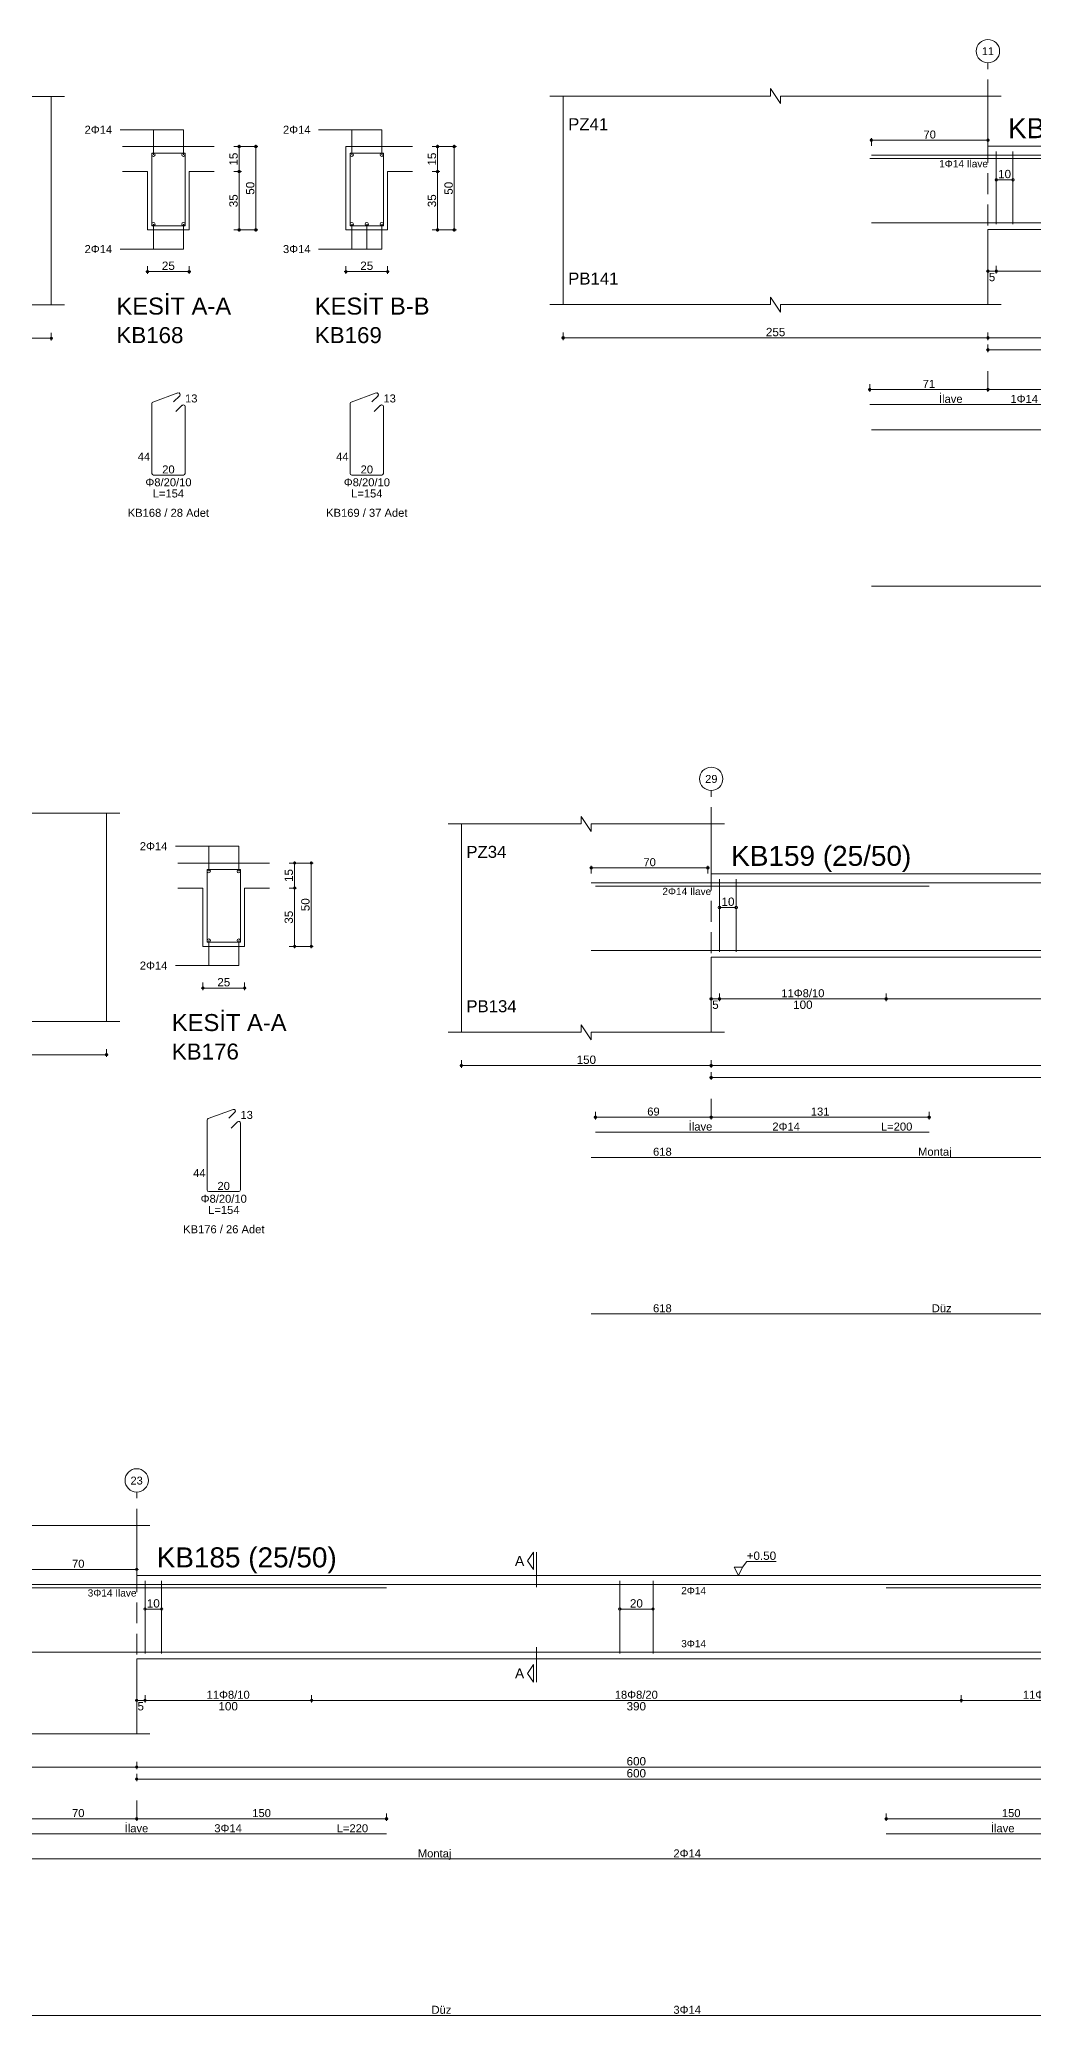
# Model space of a CAD drawing. Header units: millimetres. Extents: x 23801 to 80069, y 9628 to 14137.
# Drawn here: x 27420 to 28315, y 9901 to 11679 of the extents above; entities that cross this region are included whole.
import ezdxf

# ---------------------------------------------------------------- set-up
doc = ezdxf.new("R2010")
doc.units = ezdxf.units.MM
doc.linetypes.add('DASHDOT2', pattern=[12.7, 6.35, -3.175, 0, -3.175])
doc.linetypes.add('DASHED4', pattern=[18.75, 12.5, -6.25])
doc.layers.add('aks', color=251, linetype='DASHDOT2', lineweight=35)
for name, color, linetype in [('Donatı Topl. Uzun. Yazısı', 7, 'Continuous'), ('Donatı Uz. Yazısı', 7, 'Continuous'), ('Donatı Yazısı', 7, 'Continuous'), ('Donatı Çizgisi', 7, 'Continuous'), ('Kiriş', 7, 'Continuous'), ('Standart', 7, 'Continuous'), ('Ölçülendirme', 7, 'Continuous')]:
    doc.layers.add(name, color=color, linetype=linetype)
doc.styles.add('arial_1_18', font='arial.ttf', dxfattribs={"height": 0.2})

# ---------------------------------------------------------------- blocks, each defined once
blk = doc.blocks.new('IDE143Entity7363')
at = {"layer": 'aks', "color": 30, "linetype": 'DASHED4', "lineweight": 5}
for points in [[(15205.7, 2016.8), (15205.7, 2151.8)], [(15205.7, 1955.8), (15205.7, 1966.8)]]:
    blk.add_lwpolyline(points, dxfattribs=at)
at = {"layer": 'aks', "color": 1, "linetype": 'Continuous', "lineweight": 5}
blk.add_circle((15205.7, 2158.8), 7, dxfattribs=at)
at = {"layer": 'Donatı Çizgisi', "color": 5, "linetype": 'Continuous', "lineweight": 5}
for points in [[(15210.7, 2055), (15210.7, 2098.6)], [(15220.7, 2055), (15220.7, 2098.6)], [(15133.7, 2096.4), (15751.7, 2096.4)], [(15136.2, 2094.4), (15336.5, 2094.4)], [(15133.7, 2055.8), (15751.7, 2055.8)], [(15136.2, 1946.8), (15336.5, 1946.8)], [(15133.7, 1931.7), (15751.7, 1931.7)], [(15133.7, 1837.8), (15751.7, 1837.8)]]:
    blk.add_lwpolyline(points, dxfattribs=at)
at = {"layer": 'Kiriş', "color": 1, "linetype": 'Continuous', "lineweight": 5}
for points in [[(15127.7, 2131.8), (15127.7, 2136.3)], [(15133.7, 2127.3), (15127.7, 2136.3)], [(15047.7, 2131.8), (15127.7, 2131.8)], [(15055.7, 2006.8), (15055.7, 2131.8)], [(15133.7, 2127.3), (15133.7, 2131.8)], [(15133.7, 2131.8), (15213.7, 2131.8)], [(15205.7, 2101.8), (15205.7, 2131.8)], [(15205.7, 2101.8), (15730.7, 2101.8)], [(15205.7, 2051.8), (15730.7, 2051.8)], [(15205.7, 2006.8), (15205.7, 2051.8)], [(15047.7, 2006.8), (15127.7, 2006.8)], [(15133.7, 2002.3), (15127.7, 2011.3)], [(15127.7, 2006.8), (15127.7, 2011.3)], [(15133.7, 2006.8), (15213.7, 2006.8)], [(15133.7, 2002.3), (15133.7, 2006.8)]]:
    blk.add_lwpolyline(points, dxfattribs=at)
at = {"layer": 'Ölçülendirme', "color": 1, "linetype": 'Continuous', "lineweight": 5}
for points in [[(15132.7, 2105.4), (15204.7, 2105.4)], [(15133.7, 2102.1), (15133.7, 2106.6)], [(15203.7, 2102.1), (15203.7, 2106.6)], [(15210.7, 2081.6), (15220.7, 2081.6)], [(15205.7, 2025.5), (15205.7, 2030)], [(15210.7, 2025.5), (15210.7, 2030)], [(15310.7, 2025.5), (15310.7, 2030)], [(15204.7, 2026.8), (15731.7, 2026.8)], [(15054.7, 1986.8), (15756.7, 1986.8)], [(15055.7, 1985.5), (15055.7, 1990)], [(15204.7, 1979.6), (15731.7, 1979.6)], [(15205.7, 1985.5), (15205.7, 1990)], [(15205.7, 1978.3), (15205.7, 1982.8)], [(15136.2, 1954.5), (15136.2, 1959)], [(15205.7, 1954.5), (15205.7, 1959)], [(15205.7, 1954.5), (15205.7, 1959)], [(15336.5, 1954.5), (15336.5, 1959)], [(15135.2, 1955.8), (15206.7, 1955.8)], [(15204.7, 1955.8), (15337.5, 1955.8)]]:
    blk.add_lwpolyline(points, dxfattribs=at)
for centre in [(15133.7, 2105.4), (15203.7, 2105.4), (15210.7, 2081.6), (15220.7, 2081.6), (15205.7, 2026.8), (15210.7, 2026.8), (15210.7, 2026.8), (15310.7, 2026.8), (15310.7, 2026.8), (15055.7, 1986.8), (15205.7, 1986.8), (15205.7, 1986.8), (15205.7, 1979.6), (15136.2, 1955.8), (15205.7, 1955.8), (15205.7, 1955.8), (15336.5, 1955.8)]:
    blk.add_circle(centre, 0.75, dxfattribs=at)
at = {"layer": 'aks', "color": 1, "linetype": 'Continuous', "lineweight": 5, "style": 'arial_1_18'}
blk.add_text('29', height=4.73, dxfattribs=at).set_placement((15202.1, 2156.4))
at = {"layer": 'Donatı Topl. Uzun. Yazısı', "color": 1, "linetype": 'Continuous', "lineweight": 5, "style": 'arial_1_18'}
blk.add_text('L=200', height=4.8, dxfattribs=at).set_placement((15307.6, 1947.8))
at = {"layer": 'Donatı Uz. Yazısı', "color": 1, "linetype": 'Continuous', "lineweight": 5, "style": 'arial_1_18'}
for p in [(15170.8, 1932.7), (15170.8, 1838.8)]:
    blk.add_text('618', height=4.8, dxfattribs=at).set_placement(p)
at = {"layer": 'Donatı Yazısı', "color": 5, "linetype": 'Continuous', "lineweight": 5, "style": 'arial_1_18'}
for s, height, p in [('2Φ14 İlave', 4.32, (15176.4, 2089.1)), ('2Φ14', 4.8, (15242.4, 1947.8))]:
    blk.add_text(s, height=height, dxfattribs=at).set_placement(p)
at = {"layer": 'Donatı Yazısı', "color": 1, "linetype": 'Continuous', "lineweight": 5, "style": 'arial_1_18'}
for s, p in [('İlave', (15192.2, 1947.8)), ('Montaj', (15329.9, 1932.7)), ('Düz', (15338.1, 1838.8))]:
    blk.add_text(s, height=4.8, dxfattribs=at).set_placement(p)
at = {"layer": 'Kiriş', "color": 1, "linetype": 'Continuous', "lineweight": 5, "style": 'arial_1_18'}
for s, height, p in [('PZ34', 7.2, (15058.7, 2111.4)), ('KB159 (25/50)', 12, (15217.7, 2106.6)), ('PB134', 7.2, (15058.7, 2018.8))]:
    blk.add_text(s, height=height, dxfattribs=at).set_placement(p)
at = {"layer": 'Ölçülendirme', "color": 1, "linetype": 'Continuous', "lineweight": 5, "style": 'arial_1_18'}
for s, height, p in [('70', 4.8, (15165, 2106.4)), ('5', 5, (15206.3, 2020.8)), ('100', 5, (15254.9, 2020.8)), ('150', 5, (15124.9, 1987.8))]:
    blk.add_text(s, height=height, dxfattribs=at).set_placement(p)
blk.add_text('10', height=5, rotation=360, dxfattribs=at).set_placement((15211.9, 2082.6))
at = {"layer": 'Ölçülendirme', "color": 5, "linetype": 'Continuous', "lineweight": 5, "style": 'arial_1_18'}
for s, p in [('11Φ8/10', (15247.8, 2027.8)), ('69', (15167.3, 1956.8)), ('131', (15265.5, 1956.8))]:
    blk.add_text(s, height=4.8, dxfattribs=at).set_placement(p)
blk = doc.blocks.new('IDE143Entity7368')
at = {"layer": 'Donatı Çizgisi', "color": 5, "linetype": 'Continuous', "lineweight": 5}
for points in [[(21183.1, 2069.4), (21183.1, 2113)], [(21183.1, 2113), (21203.1, 2113)], [(21203.1, 2069.4), (21203.1, 2113)], [(21302.2, 2069.4), (21302.2, 2113)], [(21302.2, 2113), (21322.2, 2113)], [(21322.2, 2069.4), (21322.2, 2113)], [(21183.1, 2069.4), (21203.1, 2069.4)], [(21302.2, 2069.4), (21322.2, 2069.4)], [(21183.8, 1963.6), (21198.8, 1969.1)], [(21302.9, 1963.6), (21317.9, 1969.1)], [(21183.1, 1920.8), (21183.1, 1962.7)], [(21196.2, 1963.8), (21199.9, 1967.4)], [(21197.6, 1957.9), (21201.4, 1961.7)], [(21203.1, 1920.8), (21203.1, 1960.9)], [(21302.2, 1920.8), (21302.2, 1962.7)], [(21315.3, 1963.8), (21319, 1967.4)], [(21316.7, 1957.9), (21320.5, 1961.7)], [(21322.2, 1920.8), (21322.2, 1960.9)], [(21184.2, 1919.8), (21202.1, 1919.8)], [(21303.2, 1919.8), (21321.2, 1919.8)]]:
    blk.add_lwpolyline(points, dxfattribs=at)
for centre in [(21184.1, 2112), (21202.1, 2112), (21303.2, 2112), (21321.2, 2112), (21184.1, 2070.4), (21202.1, 2070.4), (21303.2, 2070.4), (21312.2, 2070.4), (21321.2, 2070.4)]:
    blk.add_circle(centre, 1, dxfattribs=at)
for centre, start, end in [((21199.2, 1968.1), 315, 110), ((21318.2, 1968.1), 315, 110), ((21184.2, 1962.7), 110, 180), ((21202.1, 1960.9), 0, 135), ((21303.2, 1962.7), 110, 180), ((21321.2, 1960.9), 0, 135), ((21184.2, 1920.8), 180, 270), ((21202.1, 1920.8), 270, 0), ((21303.2, 1920.8), 180, 270), ((21321.2, 1920.8), 270, 0)]:
    blk.add_arc(centre, 1.02, start, end, dxfattribs=at)
at = {"layer": 'Kiriş', "color": 1, "linetype": 'Continuous', "lineweight": 5}
for points in [[(20998.3, 2146.9), (21130.8, 2146.9)], [(21122.8, 2021.9), (21122.8, 2146.9)], [(21165.6, 2116.9), (21220.6, 2116.9)], [(21299.7, 2066.9), (21299.7, 2116.9)], [(21299.7, 2116.9), (21339.7, 2116.9)], [(21165.6, 2101.9), (21180.6, 2101.9)], [(21180.6, 2066.9), (21180.6, 2101.9)], [(21205.6, 2101.9), (21220.6, 2101.9)], [(21205.6, 2066.9), (21205.6, 2101.9)], [(21324.7, 2101.9), (21339.7, 2101.9)], [(21324.7, 2066.9), (21324.7, 2101.9)], [(21180.6, 2066.9), (21205.6, 2066.9)], [(21299.7, 2066.9), (21324.7, 2066.9)], [(20998.3, 2021.9), (21130.8, 2021.9)]]:
    blk.add_lwpolyline(points, dxfattribs=at)
at = {"layer": 'Ölçülendirme', "color": 1, "linetype": 'Continuous', "lineweight": 5}
for points in [[(21164.1, 2127), (21202.1, 2127)], [(21184.1, 2112), (21184.1, 2127)], [(21202.1, 2112), (21202.1, 2127)], [(21283.2, 2127), (21321.2, 2127)], [(21303.2, 2112), (21303.2, 2127)], [(21321.2, 2112), (21321.2, 2127)], [(21232.4, 2116.9), (21246.9, 2116.9)], [(21235.6, 2065.9), (21235.6, 2117.9)], [(21245.6, 2065.9), (21245.6, 2117.9)], [(21351.5, 2116.9), (21366, 2116.9)], [(21354.7, 2065.9), (21354.7, 2117.9)], [(21364.7, 2065.9), (21364.7, 2117.9)], [(21232.4, 2101.9), (21236.9, 2101.9)], [(21351.5, 2101.9), (21356, 2101.9)], [(21184.1, 2055.4), (21184.1, 2070.4)], [(21202.1, 2055.4), (21202.1, 2070.4)], [(21232.4, 2066.9), (21246.9, 2066.9)], [(21303.2, 2055.4), (21303.2, 2070.4)], [(21312.2, 2055.4), (21312.2, 2070.4)], [(21321.2, 2055.4), (21321.2, 2070.4)], [(21351.5, 2066.9), (21366, 2066.9)], [(21164.1, 2055.4), (21202.1, 2055.4)], [(21283.2, 2055.4), (21321.2, 2055.4)], [(21179.6, 2041.9), (21206.6, 2041.9)], [(21180.6, 2040.6), (21180.6, 2045.1)], [(21205.6, 2040.6), (21205.6, 2045.1)], [(21298.7, 2041.9), (21325.7, 2041.9)], [(21299.7, 2040.6), (21299.7, 2045.1)], [(21324.7, 2040.6), (21324.7, 2045.1)], [(21122.8, 2000.6), (21122.8, 2005.1)], [(19811.8, 2001.9), (21123.8, 2001.9)]]:
    blk.add_lwpolyline(points, dxfattribs=at)
for centre in [(21235.6, 2116.9), (21245.6, 2116.9), (21354.7, 2116.9), (21364.7, 2116.9), (21235.6, 2101.9), (21354.7, 2101.9), (21235.6, 2066.9), (21245.6, 2066.9), (21354.7, 2066.9), (21364.7, 2066.9), (21180.6, 2041.9), (21205.6, 2041.9), (21299.7, 2041.9), (21324.7, 2041.9), (21122.8, 2001.9)]:
    blk.add_circle(centre, 0.75, dxfattribs=at)
at = {"layer": 'Donatı Topl. Uzun. Yazısı', "color": 1, "linetype": 'Continuous', "lineweight": 5, "style": 'arial_1_18'}
for p in [(21183.7, 1906.4), (21302.8, 1906.4)]:
    blk.add_text('L=154', height=4.8, dxfattribs=at).set_placement(p)
at = {"layer": 'Donatı Uz. Yazısı', "color": 1, "linetype": 'Continuous', "lineweight": 5, "style": 'arial_1_18'}
for s, p in [('13', (21203.1, 1963.4)), ('13', (21322.2, 1963.4)), ('44', (21174.7, 1928.5)), ('44', (21293.8, 1928.5)), ('20', (21189.4, 1920.8)), ('20', (21308.5, 1920.8))]:
    blk.add_text(s, height=4.8, dxfattribs=at).set_placement(p)
at = {"layer": 'Donatı Yazısı', "color": 5, "linetype": 'Continuous', "lineweight": 5, "style": 'arial_1_18'}
for s, p in [('2Φ14', (21142.8, 2124.6)), ('2Φ14', (21261.9, 2124.6)), ('2Φ14', (21142.8, 2053)), ('3Φ14', (21261.9, 2053)), ('Φ8/20/10', (21179.3, 1913.1)), ('Φ8/20/10', (21298.4, 1913.1)), ('KB168 / 28 Adet', (21168.7, 1894.8)), ('KB169 / 37 Adet', (21287.8, 1894.8))]:
    blk.add_text(s, height=4.8, dxfattribs=at).set_placement(p)
at = {"layer": 'Kiriş', "color": 1, "linetype": 'Continuous', "lineweight": 5, "style": 'arial_1_18'}
for s, height, p in [('KESİT A-A', 10.2, (21161.9, 2016.1)), ('KESİT B-B', 10.2, (21281, 2016.1)), ('KB168', 9.6, (21161.9, 1999)), ('KB169', 9.6, (21281, 1999))]:
    blk.add_text(s, height=height, dxfattribs=at).set_placement(p)
at = {"layer": 'Ölçülendirme', "color": 1, "linetype": 'Continuous', "lineweight": 5, "style": 'arial_1_18'}
for s, p in [('15', (21234.7, 2105.5)), ('15', (21353.8, 2105.5)), ('35', (21234.7, 2080.5)), ('50', (21244.7, 2088)), ('35', (21353.8, 2080.5)), ('50', (21363.8, 2088))]:
    blk.add_text(s, height=5, rotation=90, dxfattribs=at).set_placement(p)
for p in [(21189.2, 2042.9), (21308.3, 2042.9)]:
    blk.add_text('25', height=5, dxfattribs=at).set_placement(p)
blk = doc.blocks.new('IDE143Entity7369')
at = {"layer": 'aks', "color": 30, "linetype": 'DASHED4', "lineweight": 5}
for points in [[(21651.7, 2016.8), (21651.7, 2151.8)], [(21651.7, 1955.8), (21651.7, 1966.8)]]:
    blk.add_lwpolyline(points, dxfattribs=at)
at = {"layer": 'aks', "color": 1, "linetype": 'Continuous', "lineweight": 5}
blk.add_circle((21651.7, 2158.8), 7, dxfattribs=at)
at = {"layer": 'Donatı Çizgisi', "color": 5, "linetype": 'Continuous', "lineweight": 5}
for points in [[(21656.7, 2055), (21656.7, 2098.6)], [(21666.7, 2055), (21666.7, 2098.6)], [(21580.7, 2094.4), (21740.2, 2094.4)], [(21581.7, 2096.4), (22071.7, 2096.4)], [(21581.7, 2055.8), (22071.7, 2055.8)], [(21580.7, 1946.8), (21740.2, 1946.8)], [(21581.7, 1931.7), (22071.7, 1931.7)], [(21581.7, 1837.8), (22071.7, 1837.8)]]:
    blk.add_lwpolyline(points, dxfattribs=at)
at = {"layer": 'Kiriş', "color": 1, "linetype": 'Continuous', "lineweight": 5}
for points in [[(21521.2, 2131.8), (21521.2, 2136.3)], [(21527.2, 2127.3), (21521.2, 2136.3)], [(21388.7, 2131.8), (21521.2, 2131.8)], [(21396.7, 2006.8), (21396.7, 2131.8)], [(21527.2, 2127.3), (21527.2, 2131.8)], [(21527.2, 2131.8), (21659.7, 2131.8)], [(21651.7, 2101.8), (21651.7, 2131.8)], [(21651.7, 2101.8), (22001.7, 2101.8)], [(21651.7, 2051.8), (22001.7, 2051.8)], [(21651.7, 2006.8), (21651.7, 2051.8)], [(21388.7, 2006.8), (21521.2, 2006.8)], [(21527.2, 2002.3), (21521.2, 2011.3)], [(21521.2, 2006.8), (21521.2, 2011.3)], [(21527.2, 2006.8), (21659.7, 2006.8)], [(21527.2, 2002.3), (21527.2, 2006.8)]]:
    blk.add_lwpolyline(points, dxfattribs=at)
at = {"layer": 'Ölçülendirme', "color": 1, "linetype": 'Continuous', "lineweight": 5}
for points in [[(21580.7, 2105.4), (21652.7, 2105.4)], [(21581.7, 2102.1), (21581.7, 2106.6)], [(21651.7, 2102.1), (21651.7, 2106.6)], [(21656.7, 2081.6), (21666.7, 2081.6)], [(21651.7, 2025.5), (21651.7, 2030)], [(21656.7, 2025.5), (21656.7, 2030)], [(21650.7, 2026.8), (22002.7, 2026.8)], [(21395.7, 1986.8), (22152.7, 1986.8)], [(21396.7, 1985.5), (21396.7, 1990)], [(21650.7, 1979.6), (22002.7, 1979.6)], [(21651.7, 1985.5), (21651.7, 1990)], [(21651.7, 1978.3), (21651.7, 1982.8)], [(21580.7, 1954.5), (21580.7, 1959)], [(21651.7, 1954.5), (21651.7, 1959)], [(21651.7, 1954.5), (21651.7, 1959)], [(21579.7, 1955.8), (21652.7, 1955.8)], [(21650.7, 1955.8), (21741.2, 1955.8)]]:
    blk.add_lwpolyline(points, dxfattribs=at)
for centre in [(21581.7, 2105.4), (21651.7, 2105.4), (21656.7, 2081.6), (21666.7, 2081.6), (21651.7, 2026.8), (21656.7, 2026.8), (21656.7, 2026.8), (21396.7, 1986.8), (21651.7, 1986.8), (21651.7, 1986.8), (21651.7, 1979.6), (21580.7, 1955.8), (21651.7, 1955.8), (21651.7, 1955.8)]:
    blk.add_circle(centre, 0.75, dxfattribs=at)
at = {"layer": 'aks', "color": 1, "linetype": 'Continuous', "lineweight": 5, "style": 'arial_1_18'}
blk.add_text('11', height=4.73, dxfattribs=at).set_placement((21648, 2156.4))
at = {"layer": 'Donatı Yazısı', "color": 5, "linetype": 'Continuous', "lineweight": 5, "style": 'arial_1_18'}
for s, height, p in [('1Φ14 İlave', 4.32, (21622.4, 2089.1)), ('1Φ14', 4.8, (21665.2, 1947.8))]:
    blk.add_text(s, height=height, dxfattribs=at).set_placement(p)
at = {"layer": 'Donatı Yazısı', "color": 1, "linetype": 'Continuous', "lineweight": 5, "style": 'arial_1_18'}
blk.add_text('İlave', height=4.8, dxfattribs=at).set_placement((21622.3, 1947.8))
at = {"layer": 'Kiriş', "color": 1, "linetype": 'Continuous', "lineweight": 5, "style": 'arial_1_18'}
for s, height, p in [('PZ41', 7.2, (21399.7, 2111.4)), ('KB170 (25/50)', 12, (21663.7, 2106.6)), ('PB141', 7.2, (21399.7, 2018.8))]:
    blk.add_text(s, height=height, dxfattribs=at).set_placement(p)
at = {"layer": 'Ölçülendirme', "color": 1, "linetype": 'Continuous', "lineweight": 5, "style": 'arial_1_18'}
for s, height, p in [('70', 4.8, (21613, 2106.4)), ('5', 5, (21652.2, 2020.8)), ('255', 5, (21518.4, 1987.8))]:
    blk.add_text(s, height=height, dxfattribs=at).set_placement(p)
blk.add_text('10', height=5, rotation=360, dxfattribs=at).set_placement((21657.8, 2082.6))
at = {"layer": 'Ölçülendirme', "color": 5, "linetype": 'Continuous', "lineweight": 5, "style": 'arial_1_18'}
blk.add_text('71', height=4.8, dxfattribs=at).set_placement((21612.5, 1956.8))
blk = doc.blocks.new('IDE143Entity7373')
at = {"layer": 'Donatı Çizgisi', "color": 5, "linetype": 'Continuous', "lineweight": 5}
for points in [[(25739.3, 2039.2), (25739.3, 2082.8)], [(25739.3, 2082.8), (25759.3, 2082.8)], [(25759.3, 2039.2), (25759.3, 2082.8)], [(25739.3, 2039.2), (25759.3, 2039.2)], [(25739.3, 1890.6), (25739.3, 1932.5)], [(25739.9, 1933.4), (25754.9, 1938.9)], [(25752.4, 1933.6), (25756, 1937.2)], [(25753.8, 1927.7), (25757.5, 1931.5)], [(25759.3, 1890.6), (25759.3, 1930.7)], [(25740.3, 1889.6), (25758.3, 1889.6)]]:
    blk.add_lwpolyline(points, dxfattribs=at)
for centre in [(25740.3, 2081.8), (25758.3, 2081.8), (25740.3, 2040.2), (25758.3, 2040.2)]:
    blk.add_circle(centre, 1, dxfattribs=at)
for centre, start, end in [((25740.3, 1932.5), 110, 180), ((25755.3, 1937.9), 315, 110), ((25758.3, 1930.7), 0, 135), ((25740.3, 1890.6), 180, 270), ((25758.3, 1890.6), 270, 0)]:
    blk.add_arc(centre, 1.02, start, end, dxfattribs=at)
at = {"layer": 'Kiriş', "color": 1, "linetype": 'Continuous', "lineweight": 5}
for points in [[(25606.9, 2116.7), (25686.9, 2116.7)], [(25678.9, 1991.7), (25678.9, 2116.7)], [(25721.8, 2086.7), (25776.8, 2086.7)], [(25721.8, 2071.7), (25736.8, 2071.7)], [(25736.8, 2036.7), (25736.8, 2071.7)], [(25761.8, 2071.7), (25776.8, 2071.7)], [(25761.8, 2036.7), (25761.8, 2071.7)], [(25736.8, 2036.7), (25761.8, 2036.7)], [(25606.9, 1991.7), (25686.9, 1991.7)]]:
    blk.add_lwpolyline(points, dxfattribs=at)
at = {"layer": 'Ölçülendirme', "color": 1, "linetype": 'Continuous', "lineweight": 5}
for points in [[(25720.3, 2096.8), (25758.3, 2096.8)], [(25740.3, 2081.8), (25740.3, 2096.8)], [(25758.3, 2081.8), (25758.3, 2096.8)], [(25788.5, 2086.7), (25803, 2086.7)], [(25791.8, 2035.7), (25791.8, 2087.7)], [(25801.8, 2035.7), (25801.8, 2087.7)], [(25788.5, 2071.7), (25793, 2071.7)], [(25740.3, 2025.2), (25740.3, 2040.2)], [(25758.3, 2025.2), (25758.3, 2040.2)], [(25788.5, 2036.7), (25803, 2036.7)], [(25720.3, 2025.2), (25758.3, 2025.2)], [(25735.8, 2011.7), (25762.8, 2011.7)], [(25736.8, 2010.5), (25736.8, 2015)], [(25761.8, 2010.5), (25761.8, 2015)], [(25072.9, 1971.7), (25679.9, 1971.7)], [(25678.9, 1970.5), (25678.9, 1975)]]:
    blk.add_lwpolyline(points, dxfattribs=at)
for centre in [(25791.8, 2086.7), (25801.8, 2086.7), (25791.8, 2071.7), (25791.8, 2036.7), (25801.8, 2036.7), (25736.8, 2011.7), (25761.8, 2011.7), (25678.9, 1971.7)]:
    blk.add_circle(centre, 0.75, dxfattribs=at)
at = {"layer": 'Donatı Topl. Uzun. Yazısı', "color": 1, "linetype": 'Continuous', "lineweight": 5, "style": 'arial_1_18'}
blk.add_text('L=154', height=4.8, dxfattribs=at).set_placement((25739.9, 1876.2))
at = {"layer": 'Donatı Uz. Yazısı', "color": 1, "linetype": 'Continuous', "lineweight": 5, "style": 'arial_1_18'}
for s, p in [('13', (25759.3, 1933.2)), ('44', (25730.9, 1898.3)), ('20', (25745.5, 1890.6))]:
    blk.add_text(s, height=4.8, dxfattribs=at).set_placement(p)
at = {"layer": 'Donatı Yazısı', "color": 5, "linetype": 'Continuous', "lineweight": 5, "style": 'arial_1_18'}
for s, p in [('2Φ14', (25698.9, 2094.4)), ('2Φ14', (25698.9, 2022.8)), ('Φ8/20/10', (25735.4, 1882.9)), ('KB176 / 26 Adet', (25724.9, 1864.6))]:
    blk.add_text(s, height=4.8, dxfattribs=at).set_placement(p)
at = {"layer": 'Kiriş', "color": 1, "linetype": 'Continuous', "lineweight": 5, "style": 'arial_1_18'}
for s, height, p in [('KESİT A-A', 10.2, (25718.1, 1985.9)), ('KB176', 9.6, (25718.1, 1968.8))]:
    blk.add_text(s, height=height, dxfattribs=at).set_placement(p)
at = {"layer": 'Ölçülendirme', "color": 1, "linetype": 'Continuous', "lineweight": 5, "style": 'arial_1_18'}
for s, p in [('15', (25790.8, 2075.3)), ('50', (25800.8, 2057.8)), ('35', (25790.8, 2050.3))]:
    blk.add_text(s, height=5, rotation=90, dxfattribs=at).set_placement(p)
blk.add_text('25', height=5, dxfattribs=at).set_placement((25745.4, 2012.7))
blk = doc.blocks.new('IDE143Entity7376')
at = {"layer": 'aks', "color": 30, "linetype": 'DASHED4', "lineweight": 5}
for points in [[(13652, 1678.9), (13652, 1813.9)], [(13652, 1617.9), (13652, 1628.9)]]:
    blk.add_lwpolyline(points, dxfattribs=at)
at = {"layer": 'aks', "color": 1, "linetype": 'Continuous', "lineweight": 5}
blk.add_circle((13652, 1820.9), 7, dxfattribs=at)
at = {"layer": 'Donatı Çizgisi', "color": 5, "linetype": 'Continuous', "lineweight": 5}
for points in [[(13582, 1758.5), (14322, 1758.5)], [(13582, 1756.5), (13802, 1756.5)], [(13657, 1717.1), (13657, 1760.7)], [(13667, 1717.1), (13667, 1760.7)], [(13942, 1717.1), (13942, 1760.7)], [(13962, 1717.1), (13962, 1760.7)], [(14102, 1756.5), (14322, 1756.5)], [(13582, 1717.9), (14322, 1717.9)], [(13582, 1608.9), (13802, 1608.9)], [(14102, 1608.9), (14322, 1608.9)], [(13582, 1593.8), (14322, 1593.8)], [(13582, 1499.9), (14322, 1499.9)]]:
    blk.add_lwpolyline(points, dxfattribs=at)
at = {"layer": 'Kiriş', "color": 1, "linetype": 'Continuous', "lineweight": 5}
for points in [[(13580, 1793.9), (13660, 1793.9)], [(13652, 1763.9), (13652, 1793.9)], [(13652, 1763.9), (14252, 1763.9)], [(13652, 1713.8), (14252, 1713.8)], [(13652, 1668.9), (13652, 1713.8)], [(13580, 1668.9), (13660, 1668.9)]]:
    blk.add_lwpolyline(points, dxfattribs=at)
at = {"layer": 'Ölçülendirme', "color": 1, "linetype": 'Continuous', "lineweight": 5}
for points in [[(13581, 1767.5), (13653, 1767.5)], [(13652, 1764.2), (13652, 1768.7)], [(13886.7, 1772.6), (13890.2, 1777.9)], [(13890.2, 1767.4), (13886.7, 1772.6)], [(13890.2, 1767.4), (13890.2, 1777.9)], [(13892, 1756.9), (13892, 1777.9)], [(14013.2, 1763.9), (14010.7, 1768.9)], [(14010.7, 1768.9), (14015.7, 1768.9)], [(14015.7, 1768.9), (14013.2, 1763.9)], [(14015.7, 1768.9), (14018.2, 1772.2)], [(14018.2, 1772.2), (14035.9, 1772.2)], [(14013.2, 1763.9), (14013.2, 1763.9)], [(13657, 1743.7), (13667, 1743.7)], [(13942, 1743.7), (13962, 1743.7)], [(13892, 1699.9), (13892, 1720.9)], [(13886.7, 1705.1), (13890.2, 1710.4)], [(13890.2, 1699.9), (13890.2, 1710.4)], [(13890.2, 1699.9), (13886.7, 1705.1)], [(13651, 1688.9), (14253, 1688.9)], [(13652, 1687.6), (13652, 1692.1)], [(13657, 1687.6), (13657, 1692.1)], [(13757, 1687.6), (13757, 1692.1)], [(14147, 1687.6), (14147, 1692.1)], [(13501, 1648.9), (14403, 1648.9)], [(13652, 1647.6), (13652, 1652.1)], [(13651, 1641.7), (14253, 1641.7)], [(13652, 1640.4), (13652, 1644.9)], [(13581, 1617.9), (13653, 1617.9)], [(13651, 1617.9), (13803, 1617.9)], [(13652, 1616.6), (13652, 1621.1)], [(13652, 1616.6), (13652, 1621.1)], [(13802, 1616.6), (13802, 1621.1)], [(14101, 1617.9), (14253, 1617.9)], [(14102, 1616.6), (14102, 1621.1)]]:
    blk.add_lwpolyline(points, dxfattribs=at)
for centre in [(13652, 1767.5), (13657, 1743.7), (13667, 1743.7), (13942, 1743.7), (13962, 1743.7), (13652, 1688.9), (13657, 1688.9), (13657, 1688.9), (13757, 1688.9), (13757, 1688.9), (14147, 1688.9), (14147, 1688.9), (13652, 1648.9), (13652, 1648.9), (13652, 1641.7), (13652, 1617.9), (13652, 1617.9), (13802, 1617.9), (14102, 1617.9)]:
    blk.add_circle(centre, 0.75, dxfattribs=at)
at = {"layer": 'aks', "color": 1, "linetype": 'Continuous', "lineweight": 5, "style": 'arial_1_18'}
blk.add_text('23', height=4.73, dxfattribs=at).set_placement((13648.3, 1818.4))
at = {"layer": 'Donatı Topl. Uzun. Yazısı', "color": 1, "linetype": 'Continuous', "lineweight": 5, "style": 'arial_1_18'}
blk.add_text('L=220', height=4.8, dxfattribs=at).set_placement((13772.1, 1609.8))
at = {"layer": 'Donatı Yazısı', "color": 5, "linetype": 'Continuous', "lineweight": 5, "style": 'arial_1_18'}
for s, height, p in [('3Φ14 İlave', 4.32, (13622.6, 1751.2)), ('3Φ14', 4.8, (13698.6, 1609.8)), ('2Φ14', 4.8, (13974.2, 1594.7)), ('3Φ14', 4.8, (13974.2, 1500.9))]:
    blk.add_text(s, height=height, dxfattribs=at).set_placement(p)
for s, p in [('2Φ14', (13978.9, 1752.6)), ('3Φ14', (13978.9, 1720.8))]:
    blk.add_text(s, height=4.32, rotation=360, dxfattribs=at).set_placement(p)
at = {"layer": 'Donatı Yazısı', "color": 1, "linetype": 'Continuous', "lineweight": 5, "style": 'arial_1_18'}
for s, p in [('İlave', (13644.8, 1609.8)), ('İlave', (14164.8, 1609.8)), ('Montaj', (13820.8, 1594.7)), ('Düz', (13829, 1500.9))]:
    blk.add_text(s, height=4.8, dxfattribs=at).set_placement(p)
at = {"layer": 'Kiriş', "color": 1, "linetype": 'Continuous', "lineweight": 5, "style": 'arial_1_18'}
blk.add_text('KB185 (25/50)', height=12, dxfattribs=at).set_placement((13664, 1768.7))
at = {"layer": 'Ölçülendirme', "color": 1, "linetype": 'Continuous', "lineweight": 5, "style": 'arial_1_18'}
for s, height, p in [('+0.50', 5, (14018.2, 1773.2)), ('70', 4.8, (13613.2, 1768.5)), ('A', 5.95, (13879.1, 1769.6)), ('A', 5.95, (13879.1, 1702.1)), ('5', 5, (13652.5, 1682.9)), ('100', 5, (13701.1, 1682.9)), ('390', 5, (13946.1, 1682.9)), ('600', 5, (13946.1, 1649.9)), ('600', 5, (13946.1, 1642.7))]:
    blk.add_text(s, height=height, dxfattribs=at).set_placement(p)
for s, p in [('10', (13658.1, 1744.6)), ('20', (13948.1, 1744.6))]:
    blk.add_text(s, height=5, rotation=360, dxfattribs=at).set_placement(p)
at = {"layer": 'Ölçülendirme', "color": 5, "linetype": 'Continuous', "lineweight": 5, "style": 'arial_1_18'}
for s, p in [('11Φ8/10', (13694, 1689.9)), ('18Φ8/20', (13939, 1689.9)), ('11Φ8/10', (14184, 1689.9)), ('70', (13613.2, 1618.9)), ('150', (13721.4, 1618.9)), ('150', (14171.4, 1618.9))]:
    blk.add_text(s, height=4.8, dxfattribs=at).set_placement(p)

msp = doc.modelspace()

# ---------------------------------------------------------------- block references
at = {"layer": 'Standart', "xscale": 1.5, "yscale": 1.5, "zscale": 1.5}
for name, p in [('IDE143Entity7368', (-4253.5, 8407.1)), ('IDE143Entity7369', (-4203.4, 8430.1)), ('IDE143Entity7373', (-11037.9, 7807.7)), ('IDE143Entity7363', (5216.4, 7775.3)), ('IDE143Entity7376', (7029.6, 7650.9))]:
    msp.add_blockref(name, p, dxfattribs=at)

doc.saveas('drawing.dxf')
